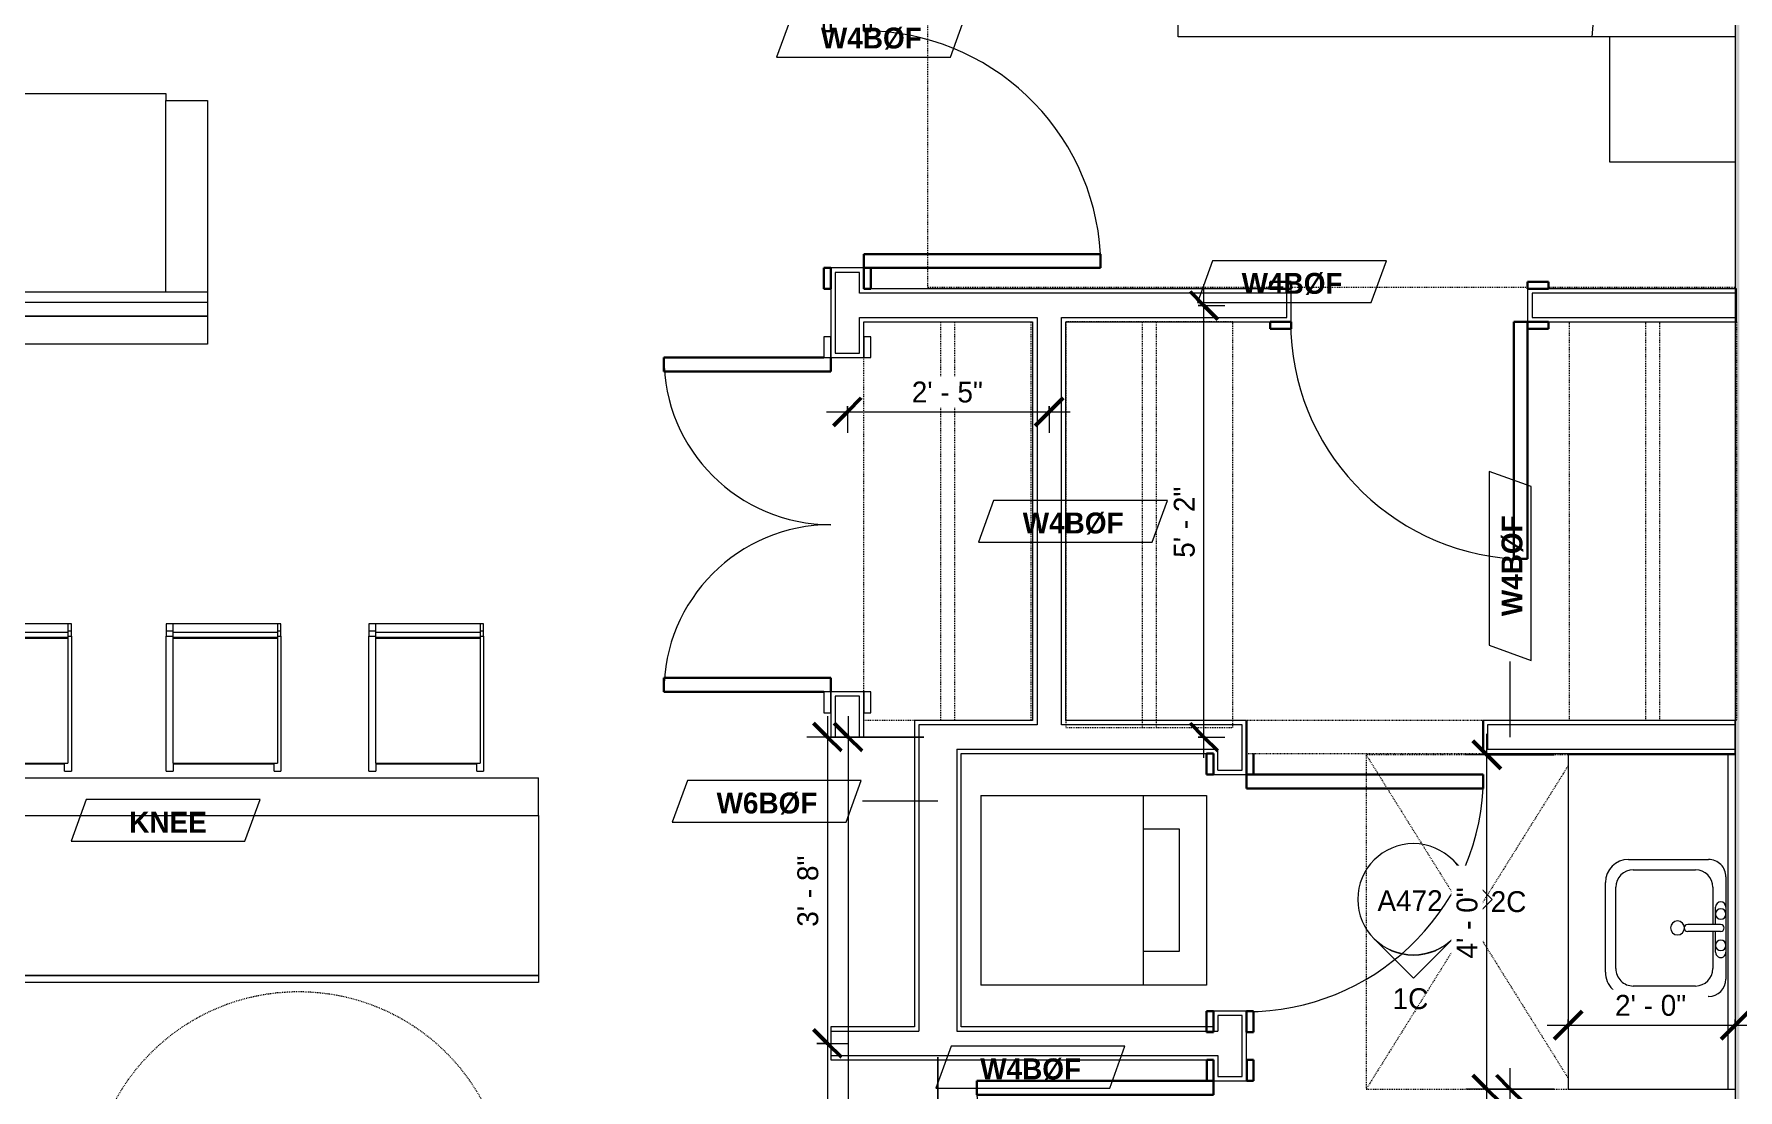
# Model space of a CAD drawing. Header units: inches. Extents: x -4010 to -1814, y 9846 to 12241.
# Drawn here: x -3165.2 to -2920.4, y 10536.9 to 10688.5 of the extents above; entities that cross this region are included whole.
import ezdxf

# ---------------------------------------------------------------- set-up
doc = ezdxf.new("R2010")
doc.units = ezdxf.units.IN
doc.header["$MEASUREMENT"] = 0
doc.linetypes.add('Dash', pattern=[0.25, 0.125, -0.125])
doc.linetypes.add('Overhead', pattern=[0.15625, 0.09375, -0.0625])
for name, color, linetype, lineweight in [('0-1', 7, 'Continuous', 5), ('A-ANNO-DIMS', 211, 'Continuous', 9), ('A-ANNO-DIMS-32', 211, 'Continuous', 9), ('A-DETL-GENF-3', 92, 'Overhead', 9), ('A-DETL-MEDM', 33, 'Continuous', 30), ('A-DOOR-3', 31, 'Continuous', 9), ('A-DOOR-4', 31, 'Continuous', 30), ('A-DOOR-FRAM-3', 31, 'Continuous', 30), ('A-GENM', 5, 'Continuous', 9), ('A-GENM-HDLN', 13, 'Dash', 9), ('A-WALL', 113, 'Continuous', 18), ('A-WALL-3', 113, 'Continuous', 9), ('A-WALL-IDEN', 211, 'Continuous', 9), ('G-ANNO-SYMB-3', 111, 'Continuous', 9), ('I-FURN', 30, 'Continuous', 9), ('I-FURN-HDLN', 30, 'Dash', 9), ('I-WALL-2', 241, 'Continuous', 5), ('I-WALL-3', 7, 'Continuous', 9), ('P-SANR-FIXT', 6, 'Continuous', 9), ('Q-CASE', 31, 'Continuous', 9), ('Q-CASE-HDLN', 31, 'Dash', 9)]:
    doc.layers.add(name, color=color, linetype=linetype, lineweight=lineweight)
doc.styles.add('Century Gothic', font='ufonts.com_century-gothic.ttf', dxfattribs={"height": 3})
doc.styles.add('Century Gothic_B_1', font='GOTHICB.TTF', dxfattribs={"height": 3})
doc.dimstyles.new('OD_1__HACK_2', dxfattribs={"dimscale": 12, "dimtxt": 3.132505, "dimasz": 0.333333, "dimexe": 0.25, "dimexo": 0.166667, "dimgap": 0.041667, "dimtad": 1, "dimdec": 4, "dimrnd": 0.0625, "dimzin": 3, "dimdsep": 46, "dimlunit": 4, "dimtxsty": 'Century Gothic', "dimblk1": 'OBLIQUE', "dimblk2": 'OBLIQUE', "dimsah": 1, "dimcen": 0.09, "dimdle": 0.25, "dimazin": 0, "dimtfac": 1, "dimtdec": 4, "dimtix": 1, "dimtmove": 0, "dimatfit": 3, "dimfxl": 1, "dimtvp": 1, "dimtfill": 1, "dimfrac": 2, "dimtolj": 1, "dimtzin": 0, "dimarcsym": 2})
doc.dimstyles.new('OD_1__HACK_2_1', dxfattribs={"dimscale": 12, "dimtxt": 3.132505, "dimasz": 0.333333, "dimexe": 0.25, "dimexo": 0.166667, "dimgap": 0.041667, "dimtad": 1, "dimdec": 4, "dimrnd": 0.0625, "dimzin": 3, "dimdsep": 46, "dimlunit": 4, "dimtxsty": 'Century Gothic', "dimblk1": 'OBLIQUE', "dimblk2": 'OBLIQUE', "dimsah": 1, "dimcen": 0.09, "dimdle": 0.25, "dimazin": 0, "dimtfac": 1, "dimtdec": 4, "dimtix": 1, "dimtmove": 0, "dimatfit": 3, "dimfxl": 1, "dimtvp": 1, "dimtfill": 1, "dimfrac": 2, "dimtolj": 1, "dimtzin": 0, "dimarcsym": 2})

# ---------------------------------------------------------------- blocks, each defined once
blk = doc.blocks.new('CTR - 1st Phase - Common Walls_rvt-1-UNIT PLANS - 1ST FLOOR')
at = {"layer": 'I-WALL-2'}
blk.add_hatch(color=256, dxfattribs=at).paths.add_polyline_path([(-2920.14, 10457.54), (-2920.14, 10813.49), (-2920.76, 10813.49), (-2920.76, 10457.54)], flags=0)
at = {"layer": 'I-WALL-3'}
blk.add_line((-2920.76, 10813.49), (-2920.76, 10498.69), dxfattribs=at)
blk = doc.blocks.new('Couch-Both_Arms-Generic - 2-1523460-UNIT PLANS - 1ST FLOOR')
at = {"layer": 'I-FURN'}
for p, q in [((-24, 17.5), (-18, 17.5)), ((-24, -10), (-24, 17.5)), ((-18, 18.5), (18, 18.5)), ((-18, 17.5), (-18, 18.5)), ((-18, 17.5), (-18, -10)), ((18, 18.5), (18, 17.5)), ((18, 17.5), (24, 17.5)), ((18, -10), (18, 17.5)), ((24, 17.5), (24, -10)), ((-24, -10), (24, -10)), ((-24, -13.5), (-24, -10)), ((-24, -11.5), (24, -11.5)), ((24, -10), (24, -13.5)), ((-24, -13.5), (24, -13.5)), ((-24, -17.5), (-24, -13.5)), ((24, -13.5), (-24, -13.5)), ((24, -13.5), (24, -17.5)), ((24, -17.5), (-24, -17.5))]:
    blk.add_line(p, q, dxfattribs=at)
blk = doc.blocks.new('Bar_Stool_6722_1_ - Bar_Stool_6722_1_-V105-UNIT PLANS - 1ST FLOOR')
at = {"layer": 'I-FURN'}
for p, q in [((1, 0), (0, 0)), ((0, 0), (0, -0.98)), ((1, -1.24), (1, 0)), ((16, 0), (1, 0)), ((16, 0), (16, -1.24)), ((0, -0.98), (1, -0.98)), ((0, -0.98), (0, -1.78)), ((0, -1.78), (1, -1.78)), ((0, -17.72), (0, -1.78)), ((1, -1.91), (1, -1.24)), ((16, -1.24), (1, -1.24)), ((1, -1.91), (16, -1.91)), ((1, -2.03), (1, -1.91)), ((1, -17.63), (1, -2.03)), ((1, -2.03), (16, -2.03)), ((16.5, 0), (16, 0)), ((16, -0.98), (16.5, -0.98)), ((16, -1.24), (16, -1.91)), ((16, -1.78), (16.5, -1.78)), ((16, -1.91), (16, -2.03)), ((16, -2.03), (16, -17.63)), ((16.5, -0.98), (16.5, 0)), ((16.5, -1.78), (16.5, -0.98)), ((16.5, -1.78), (16.5, -17.72)), ((0, -19.21), (0, -17.72)), ((0, -21.13), (0, -19.21)), ((1, -19.89), (1, -17.63)), ((16, -17.63), (16, -19.89)), ((16.5, -17.72), (16.5, -19.21)), ((16.5, -19.21), (16.5, -21.13)), ((0, -21.13), (1, -21.13)), ((1, -19.99), (1, -19.89)), ((1, -19.99), (1, -20.06)), ((1, -20), (16, -20)), ((1, -20.06), (1, -20.14)), ((15.5, -20.14), (1, -20.14)), ((1, -20.14), (1, -21.13)), ((15.5, -20.06), (15.5, -19.99)), ((15.5, -20.14), (15.5, -20.06)), ((15.5, -21.13), (15.5, -20.14)), ((15.5, -21.13), (16.5, -21.13)), ((16, -19.89), (16, -19.99))]:
    blk.add_line(p, q, dxfattribs=at)
blk = doc.blocks.new('OD_CW_Base Cabinet - OD_CW_Base Cabinet-3870047-UNIT PLANS - 1ST FLOOR')
at = {"layer": 'Q-CASE'}
for p, q in [((0.74, -24), (0.74, 0)), ((0.74, 0), (107.93, 0)), ((0.74, -1), (0.74, 0)), ((0.74, 0), (107.93, 0)), ((107.93, -1), (0.74, -1)), ((0.74, -24), (0.74, -1)), ((0.74, -1), (107.93, -1)), ((107.93, -24), (0.74, -24)), ((107.93, -24), (0.74, -24))]:
    blk.add_line(p, q, dxfattribs=at)
blk = doc.blocks.new('SWING - SINGLE - FLUSH - 2-10 x 6-8 - PRIVACY-3199407-UNIT PLANS - 1ST FLOOR')
at = {"layer": 'A-DOOR-3'}
blk.add_arc((17, 2.37), 34.07, 93.3657, 180, dxfattribs=at)
at = {"layer": 'A-DOOR-4'}
for p, q in [((15, 2.37), (15, 36.38)), ((17, 36.38), (15, 36.38)), ((17, 2.37), (17, 36.38)), ((17, 2.37), (15, 2.37))]:
    blk.add_line(p, q, dxfattribs=at)
at = {"layer": 'A-DOOR-FRAM-3'}
for p, q in [((-17, 3.37), (-20, 3.37)), ((-20, 3.37), (-20, 2.37)), ((-17, 2.37), (-17, 3.37)), ((20, 3.37), (17, 3.37)), ((17, 3.37), (17, 2.37)), ((20, 2.37), (20, 3.37)), ((-20, 2.37), (-17, 2.37)), ((17, 2.37), (20, 2.37)), ((-17, -2.38), (-20, -2.38)), ((-20, -2.38), (-20, -3.38)), ((-17, -3.38), (-17, -2.38)), ((20, -2.38), (17, -2.38)), ((17, -2.38), (17, -3.38)), ((20, -3.38), (20, -2.38)), ((-20, -3.38), (-17, -3.38)), ((17, -3.38), (20, -3.38))]:
    blk.add_line(p, q, dxfattribs=at)
blk = doc.blocks.new('OD_CW_Closet - OD_CW_Closet-3889090-UNIT PLANS - 1ST FLOOR')
at = {"layer": 'Q-CASE-HDLN'}
for p, q in [((0.74, -24), (0.74, 0)), ((0.74, 0), (57.99, 0)), ((57.99, 0), (57.99, -24)), ((0.74, -11), (57.99, -11)), ((0.74, -13), (57.99, -13)), ((57.99, -24), (0.74, -24))]:
    blk.add_line(p, q, dxfattribs=at)
blk = doc.blocks.new('SWING - SINGLE - FLUSH - 2-10 x 6-8 - PRIVACY-3199405-UNIT PLANS - 1ST FLOOR')
at = {"layer": 'A-DOOR-3'}
blk.add_arc((17, -2.37), 34.07, 180, 266.6343, dxfattribs=at)
at = {"layer": 'A-DOOR-4'}
for p, q in [((15, -2.37), (15, -36.38)), ((17, -2.37), (15, -2.37)), ((17, -2.37), (17, -36.38)), ((17, -36.38), (15, -36.38))]:
    blk.add_line(p, q, dxfattribs=at)
at = {"layer": 'A-DOOR-FRAM-3'}
for p, q in [((-20, 2.38), (-20, 3.38)), ((-20, 3.38), (-17, 3.38)), ((-17, 3.38), (-17, 2.38)), ((17, 2.38), (17, 3.38)), ((17, 3.38), (20, 3.38)), ((20, 3.38), (20, 2.38)), ((-17, 2.38), (-20, 2.38)), ((20, 2.38), (17, 2.38)), ((-20, -2.37), (-17, -2.37)), ((-20, -3.37), (-20, -2.37)), ((-17, -2.37), (-17, -3.37)), ((17, -2.37), (20, -2.37)), ((17, -3.37), (17, -2.37)), ((20, -2.37), (20, -3.37)), ((-17, -3.37), (-20, -3.37)), ((20, -3.37), (17, -3.37))]:
    blk.add_line(p, q, dxfattribs=at)
blk = doc.blocks.new('Stacked Washer and Dryer - 26_x25_ - Private-3627842-UNIT PLANS - 1ST FLOOR')
at = {"layer": 'P-SANR-FIXT'}
for p, q in [((0, 13.625), (32.4375, 13.625)), ((0, 13.625), (0, -13.625)), ((23.34375, -13.625), (23.34375, 13.625)), ((32.4375, 13.625), (32.4375, -13.625)), ((28.53125, 8.75), (23.34375, 8.75)), ((28.53125, -8.75), (28.53125, 8.75)), ((23.34375, -8.75), (28.53125, -8.75)), ((32.4375, -13.625), (0, -13.625))]:
    blk.add_line(p, q, dxfattribs=at)
blk = doc.blocks.new('Door-Opening - 34_ x 80_-3928388-UNIT PLANS - 1ST FLOOR')
at = {"layer": 'A-DETL-GENF-3'}
for p, q in [((16.68, 2.38), (-17.32, 2.38)), ((-17.32, -2.37), (16.68, -2.37))]:
    blk.add_line(p, q, dxfattribs=at)
at = {"layer": 'A-DETL-MEDM'}
for p, q in [((-17.32, 2.38), (-17.32, -2.37)), ((16.68, -2.37), (16.68, 2.38))]:
    blk.add_line(p, q, dxfattribs=at)
blk = doc.blocks.new('M_Sink Vanity-Square - 500 x 440mm-1372835-UNIT PLANS - 1ST FLOOR')
at = {"layer": 'P-SANR-FIXT'}
for p, q in [((-5.72, 10.23), (7.14, 10.23)), ((-5.22, 8.73), (6.46, 8.73)), ((-9.22, -4.59), (-9.22, 6.73)), ((-7.72, -2.72), (-7.72, 6.23)), ((8.96, 6.23), (8.96, -2.72)), ((10.46, 6.91), (10.46, -4.59)), ((0.12, -6.33), (0.12, -1.59)), ((1.12, -6.33), (1.12, -1.59)), ((7.96, -7.09), (-6.72, -7.09)), ((0.12, -5.22), (-5.22, -5.22)), ((-2.88, -5.59), (0.12, -5.59)), ((3.62, -7.09), (-2.88, -7.09)), ((6.46, -5.22), (1.12, -5.22)), ((1.12, -5.59), (3.62, -5.59))]:
    blk.add_line(p, q, dxfattribs=at)
for centre, radius, start, end in [((-5.72, 6.73), 3.5, 90, 180), ((7.14, 6.91), 3.32, 360, 90), ((-5.22, 6.23), 2.5, 90, 180), ((6.46, 6.23), 2.5, 360, 90), ((0.62, -0.13), 1, 360, 180), ((0.62, -0.13), 1, 180, 0), ((0.62, -1.59), 0.5, 360, 180), ((-6.72, -4.59), 2.5, 180, 270), ((-5.22, -2.72), 2.5, 180, 270), ((6.46, -2.72), 2.5, 270, 360), ((7.96, -4.59), 2.5, 270, 0), ((-2.88, -6.34), 0.75, 90, 270), ((-1.88, -6.34), 0.75, 360, 180), ((-1.88, -6.34), 0.75, 180, 0), ((0.62, -6.33), 0.5, 180, 0), ((2.62, -6.34), 0.75, 0, 180), ((2.62, -6.34), 0.75, 180, 0), ((3.62, -6.34), 0.75, 270, 90)]:
    blk.add_arc(centre, radius, start, end, dxfattribs=at)
blk = doc.blocks.new('Bath Vanity - Bath Vanity 48_-3150017-UNIT PLANS - 1ST FLOOR')
at = {"layer": 'Q-CASE'}
for p, q in [((24.74, 24), (-23.26, 24)), ((-23.26, 24), (-23.26, 1)), ((24.74, 1), (24.74, 24))]:
    blk.add_line(p, q, dxfattribs=at)
blk = doc.blocks.new('ADA Clearances - 30_x48_-V106-UNIT PLANS - 1ST FLOOR')
at = {"layer": 'A-GENM-HDLN'}
for p, q in [((-14, -22.41), (15, 24)), ((15, 24), (-14, 24)), ((15, -24), (-14, 22.41)), ((15, -24), (15, 24)), ((-14, -24), (15, -24))]:
    blk.add_line(p, q, dxfattribs=at)
blk = doc.blocks.new('BATHROOM MIRROR - BATHROOM MIRROR 48_-3123886-UNIT PLANS - 1ST FLOOR')
at = {"layer": 'Q-CASE'}
for p, q in [((-23.26, -23), (24.74, -23)), ((-23.26, -23), (-23.26, -24)), ((24.74, -24), (-23.26, -24)), ((24.74, -24), (24.74, -23))]:
    blk.add_line(p, q, dxfattribs=at)
blk = doc.blocks.new('SWING - SINGLE - FLUSH - 2-10 x 6-8 - PASSAGE-3928390-UNIT PLANS - 1ST FLOOR')
at = {"layer": 'A-DOOR-3'}
blk.add_arc((17, -2.37), 34.07, 180, 266.6343, dxfattribs=at)
at = {"layer": 'A-DOOR-4'}
for p, q in [((15, -2.37), (15, -36.38)), ((17, -2.37), (15, -2.37)), ((17, -2.37), (17, -36.38)), ((17, -36.38), (15, -36.38))]:
    blk.add_line(p, q, dxfattribs=at)
at = {"layer": 'A-DOOR-FRAM-3'}
for p, q in [((-20, 2.38), (-20, 3.38)), ((-20, 3.38), (-17, 3.38)), ((-17, 3.38), (-17, 2.38)), ((17, 2.38), (17, 3.38)), ((17, 3.38), (20, 3.38)), ((20, 3.38), (20, 2.38)), ((-17, 2.38), (-20, 2.38)), ((20, 2.38), (17, 2.38)), ((-20, -2.37), (-17, -2.37)), ((-20, -3.37), (-20, -2.37)), ((-17, -2.37), (-17, -3.37)), ((17, -2.37), (20, -2.37)), ((17, -3.37), (17, -2.37)), ((-17, -3.37), (-20, -3.37)), ((20, -3.37), (17, -3.37))]:
    blk.add_line(p, q, dxfattribs=at)
blk = doc.blocks.new('Bed-Standard - King 78_ x 80_-V107-UNIT PLANS - 1ST FLOOR')
at = {"layer": 'I-FURN'}
for p, q in [((-28.31, 41.8), (49.69, 41.8)), ((-28.31, -38.2), (-28.31, 41.8)), ((49.69, 41.8), (49.69, -38.2)), ((49.69, -24.2), (-28.31, -17.63)), ((-25.31, -24.2), (46.69, -24.2)), ((-25.31, -36.2), (-25.31, -24.2)), ((46.69, -36.2), (46.69, -24.2)), ((-25.31, -36.2), (46.69, -36.2))]:
    blk.add_line(p, q, dxfattribs=at)
at = {"layer": 'I-FURN-HDLN'}
for p, q in [((-64.31, 77.8), (67.69, 77.8)), ((-64.31, 28.6), (-64.31, 77.8)), ((72.44, 77.8), (73.69, 77.8)), ((73.69, 77.8), (73.69, 72.61)), ((73.69, 64.11), (73.69, 29.73)), ((67.69, 62.92), (67.69, 30.92)), ((-64.31, -8.4), (-64.31, 25.6)), ((67.69, 24.98), (67.69, -38.2)), ((73.69, 24.98), (73.69, -38.2)), ((-64.31, -38.2), (-64.31, -11.4))]:
    blk.add_line(p, q, dxfattribs=at)
blk = doc.blocks.new('Table-Night Stand - 18_ x 18_ x 24_-V95-UNIT PLANS - 1ST FLOOR')
at = {"layer": 'I-FURN'}
for p, q in [((0.15, 0), (18.15, 0)), ((0.15, -18), (0.15, 0))]:
    blk.add_line(p, q, dxfattribs=at)
blk = doc.blocks.new('OD_CW_Closet - OD_CW_Closet-3801223-UNIT PLANS - 1ST FLOOR')
at = {"layer": 'Q-CASE-HDLN'}
for p, q in [((58.99, 24), (0.74, 24)), ((0.74, 24), (0.74, 0)), ((58.99, 0), (58.99, 24)), ((0.74, 13), (58.99, 13)), ((0.74, 11), (58.99, 11)), ((0.74, 0), (58.99, 0))]:
    blk.add_line(p, q, dxfattribs=at)
blk = doc.blocks.new('SWING - DOUBLE - FLUSH - 4-0 x 6-8 - DUMMY-3840120-UNIT PLANS - 1ST FLOOR')
at = {"layer": 'A-DOOR-3'}
for p, q in [((-24, 3.375), (-27, 3.375)), ((-27, 3.375), (-27, 2.375)), ((-24, 2.375), (-24, 3.375)), ((27, 3.375), (24, 3.375)), ((24, 3.375), (24, 2.375)), ((27, 2.375), (27, 3.375)), ((-27, 2.375), (-24, 2.375)), ((24, 2.375), (27, 2.375)), ((-24, -2.375), (-27, -2.375)), ((-27, -2.375), (-27, -3.375)), ((-24, -3.375), (-24, -2.375)), ((27, -2.375), (24, -2.375)), ((24, -2.375), (24, -3.375)), ((27, -3.375), (27, -2.375)), ((-27, -3.375), (-24, -3.375)), ((24, -3.375), (27, -3.375))]:
    blk.add_line(p, q, dxfattribs=at)
for centre, start, end in [((-24, 2.375), 360, 90), ((24, 2.375), 90, 180)]:
    blk.add_arc(centre, 24, start, end, dxfattribs=at)
at = {"layer": 'A-DOOR-4'}
for p, q in [((-24, 3.375), (-24, 26.375)), ((-24, 26.375), (-22, 26.375)), ((-22, 26.375), (-22, 2.375)), ((24, 26.375), (22, 26.375)), ((22, 26.375), (22, 2.375)), ((24, 3.375), (24, 26.375)), ((-22, 2.375), (-24, 2.375)), ((22, 2.375), (24, 2.375))]:
    blk.add_line(p, q, dxfattribs=at)
blk = doc.blocks.new('ADA Clearances - 5ft Circle-3255450-UNIT PLANS - 1ST FLOOR')
at = {"layer": 'A-GENM-HDLN'}
blk.add_circle((0, 0), 30, dxfattribs=at)
blk = doc.blocks.new('Elevation - Filled Arrow-152140-UNIT PLANS - 1ST FLOOR')
at = {"layer": 'G-ANNO-SYMB-3'}
for start, end in [(360, 180), (180, 360)]:
    blk.add_arc((0, 0), 0.25, start, end, dxfattribs=at)
blk = doc.blocks.new('Elevation - Filled Arrow-151867-UNIT PLANS - 1ST FLOOR')
at = {"layer": 'G-ANNO-SYMB-3'}
for p, q in [((0, 0.3536), (-0.1768, 0.1768)), ((0.1768, 0.1768), (0, 0.3536))]:
    blk.add_line(p, q, dxfattribs=at)
blk.add_arc((0, 0), 0.25, 45, 135, dxfattribs=at)
blk = doc.blocks.new('DIMBLOCK79-UNIT PLANS - 1ST FLOOR')
at = {"layer": 'A-ANNO-DIMS-32', "lineweight": 50}
for p, q in [((-2997.08, 10649.54), (-2999.08, 10651.54)), ((-2997.08, 10649.54), (-2995.08, 10647.54)), ((-2997.08, 10587.54), (-2999.08, 10589.54)), ((-2997.08, 10587.54), (-2995.08, 10585.54))]:
    blk.add_line(p, q, dxfattribs=at)
at = {"layer": 'A-ANNO-DIMS-32'}
for p, q in [((-2997.08, 10584.54), (-2997.08, 10652.54)), ((-2997.91, 10649.54), (-2994.08, 10649.54)), ((-2997.08, 10649.54), (-2997.91, 10649.54)), ((-2997.91, 10587.54), (-2994.08, 10587.54)), ((-2997.08, 10587.54), (-2997.91, 10587.54))]:
    blk.add_line(p, q, dxfattribs=at)
at = {"layer": 'A-ANNO-DIMS-32', "color": 0, "insert": (-3001.42, 10613.29), "char_height": 3, "width": 12.5897, "attachment_point": 1, "rotation": 90, "line_spacing_factor": 0.984502, "style": 'Century Gothic', "bg_fill": 3, "box_fill_scale": 1.25, "bg_fill_color": 256, "bg_fill_true_color": 13158600, "bg_fill_transparency": 0}
blk.add_mtext('5\' - 2"', dxfattribs=at)
blk = doc.blocks.new('_Oblique')
at = {"color": 0, "linetype": 'ByBlock', "lineweight": -2}
blk.add_line((-0.5, -0.5), (0.5, 0.5), dxfattribs=at)
blk = doc.blocks.new('DIMBLOCK86-UNIT PLANS - 1ST FLOOR')
at = {"layer": 'A-ANNO-DIMS-32', "lineweight": 50}
for p, q in [((-3048.21, 10587.54), (-3050.21, 10589.54)), ((-3048.21, 10587.54), (-3046.21, 10585.54)), ((-3048.21, 10457.54), (-3050.21, 10459.54)), ((-3048.21, 10457.54), (-3046.21, 10455.54))]:
    blk.add_line(p, q, dxfattribs=at)
at = {"layer": 'A-ANNO-DIMS-32'}
for p, q in [((-3048.21, 10590.54), (-3048.21, 10454.54)), ((-3037.32, 10587.54), (-3051.21, 10587.54)), ((-3048.21, 10587.54), (-3037.32, 10587.54)), ((-3043.07, 10457.54), (-3051.21, 10457.54)), ((-3048.21, 10457.54), (-3043.07, 10457.54))]:
    blk.add_line(p, q, dxfattribs=at)
at = {"layer": 'A-ANNO-DIMS-32', "color": 0, "insert": (-3052.55, 10514.96), "char_height": 3, "width": 18.1984, "attachment_point": 1, "rotation": 90, "line_spacing_factor": 0.984502, "style": 'Century Gothic', "bg_fill": 3, "box_fill_scale": 1.25, "bg_fill_color": 256, "bg_fill_true_color": 13158600, "bg_fill_transparency": 0}
blk.add_mtext('10\' - 10"', dxfattribs=at)
blk = doc.blocks.new('DIMBLOCK87-UNIT PLANS - 1ST FLOOR')
at = {"layer": 'A-ANNO-DIMS-32', "lineweight": 50}
for p, q in [((-3051.17, 10587.54), (-3053.17, 10589.54)), ((-3051.17, 10587.54), (-3049.17, 10585.54)), ((-3051.17, 10543.54), (-3053.17, 10545.54)), ((-3051.17, 10543.54), (-3049.17, 10541.54))]:
    blk.add_line(p, q, dxfattribs=at)
at = {"layer": 'A-ANNO-DIMS-32'}
for p, q in [((-3051.17, 10590.54), (-3051.17, 10543.54)), ((-3037.32, 10587.54), (-3054.17, 10587.54)), ((-3051.17, 10587.54), (-3037.32, 10587.54)), ((-3052.7, 10543.54), (-3048.17, 10543.54)), ((-3051.17, 10543.54), (-3052.7, 10543.54))]:
    blk.add_line(p, q, dxfattribs=at)
at = {"layer": 'A-ANNO-DIMS-32', "color": 0, "insert": (-3055.51, 10560.29), "char_height": 3, "width": 12.5897, "attachment_point": 1, "rotation": 90, "line_spacing_factor": 0.984502, "style": 'Century Gothic', "bg_fill": 3, "box_fill_scale": 1.25, "bg_fill_color": 256, "bg_fill_true_color": 13158600, "bg_fill_transparency": 0}
blk.add_mtext('3\' - 8"', dxfattribs=at)
blk = doc.blocks.new('DIMBLOCK88-UNIT PLANS - 1ST FLOOR')
at = {"layer": 'A-ANNO-DIMS-32', "lineweight": 50}
for p, q in [((-3051.17, 10543.54), (-3053.17, 10545.54)), ((-3051.17, 10543.54), (-3049.17, 10541.54)), ((-3051.17, 10490.54), (-3053.17, 10492.54)), ((-3051.17, 10490.54), (-3049.17, 10488.54))]:
    blk.add_line(p, q, dxfattribs=at)
at = {"layer": 'A-ANNO-DIMS-32'}
for p, q in [((-3052.7, 10543.54), (-3048.17, 10543.54)), ((-3051.17, 10543.54), (-3052.7, 10543.54)), ((-3051.17, 10543.54), (-3051.17, 10490.54)), ((-3041.82, 10490.54), (-3054.17, 10490.54)), ((-3051.17, 10490.54), (-3041.82, 10490.54))]:
    blk.add_line(p, q, dxfattribs=at)
at = {"layer": 'A-ANNO-DIMS-32', "color": 0, "insert": (-3055.51, 10511.79), "char_height": 3, "width": 12.5897, "attachment_point": 1, "rotation": 90, "line_spacing_factor": 0.984502, "style": 'Century Gothic', "bg_fill": 3, "box_fill_scale": 1.25, "bg_fill_color": 256, "bg_fill_true_color": 13158600, "bg_fill_transparency": 0}
blk.add_mtext('4\' - 5"', dxfattribs=at)
blk = doc.blocks.new('DIMBLOCK90-UNIT PLANS - 1ST FLOOR')
at = {"layer": 'A-ANNO-DIMS-32'}
for p, q in [((-3035.32, 10541.54), (-3035.32, 10522.09)), ((-3035.32, 10525.09), (-3035.32, 10541.54)), ((-2993.32, 10524.26), (-2993.32, 10528.09)), ((-2990.32, 10525.09), (-3038.32, 10525.09)), ((-2993.32, 10525.09), (-2993.32, 10524.26))]:
    blk.add_line(p, q, dxfattribs=at)
at = {"layer": 'A-ANNO-DIMS-32', "lineweight": 50}
for p, q in [((-3035.32, 10525.09), (-3033.32, 10527.09)), ((-2993.32, 10525.09), (-2991.32, 10527.09)), ((-3035.32, 10525.09), (-3037.32, 10523.09)), ((-2993.32, 10525.09), (-2995.32, 10523.09))]:
    blk.add_line(p, q, dxfattribs=at)
at = {"layer": 'A-ANNO-DIMS-32', "color": 0, "insert": (-3019.57, 10529.43), "char_height": 3, "width": 12.5897, "attachment_point": 1, "line_spacing_factor": 0.984502, "style": 'Century Gothic', "bg_fill": 3, "box_fill_scale": 1.25, "bg_fill_color": 256, "bg_fill_true_color": 13158600, "bg_fill_transparency": 0}
blk.add_mtext('3\' - 6"', dxfattribs=at)
blk = doc.blocks.new('DIMBLOCK108-UNIT PLANS - 1ST FLOOR')
at = {"layer": 'A-ANNO-DIMS-32', "lineweight": 50}
for p, q in [((-3048.32, 10634.25), (-3046.32, 10636.25)), ((-3019.32, 10634.25), (-3017.32, 10636.25)), ((-3048.32, 10634.25), (-3050.32, 10632.25)), ((-3019.32, 10634.25), (-3021.32, 10632.25))]:
    blk.add_line(p, q, dxfattribs=at)
at = {"layer": 'A-ANNO-DIMS-32'}
for p, q in [((-3051.32, 10634.25), (-3016.32, 10634.25)), ((-3048.32, 10635.08), (-3048.32, 10631.25)), ((-3048.32, 10634.25), (-3048.32, 10635.08)), ((-3019.32, 10635.08), (-3019.32, 10631.25)), ((-3019.32, 10634.25), (-3019.32, 10635.08))]:
    blk.add_line(p, q, dxfattribs=at)
at = {"layer": 'A-ANNO-DIMS-32', "color": 0, "insert": (-3039.07, 10638.6), "char_height": 3, "width": 12.5897, "attachment_point": 1, "line_spacing_factor": 0.984502, "style": 'Century Gothic', "bg_fill": 3, "box_fill_scale": 1.25, "bg_fill_color": 256, "bg_fill_true_color": 13158600, "bg_fill_transparency": 0}
blk.add_mtext('2\' - 5"', dxfattribs=at)
blk = doc.blocks.new('DIMBLOCK246-UNIT PLANS - 1ST FLOOR')
at = {"layer": 'A-ANNO-DIMS-32', "lineweight": 50}
for p, q in [((-2956.44, 10584.98), (-2958.44, 10586.98)), ((-2956.44, 10584.98), (-2954.44, 10582.98)), ((-2956.44, 10536.98), (-2958.44, 10538.98)), ((-2956.44, 10536.98), (-2954.44, 10534.98))]:
    blk.add_line(p, q, dxfattribs=at)
at = {"layer": 'A-ANNO-DIMS-32'}
for p, q in [((-2956.44, 10533.98), (-2956.44, 10587.98)), ((-2946.76, 10584.98), (-2959.44, 10584.98)), ((-2956.44, 10584.98), (-2946.76, 10584.98)), ((-2946.76, 10536.98), (-2959.44, 10536.98)), ((-2956.44, 10536.98), (-2946.76, 10536.98))]:
    blk.add_line(p, q, dxfattribs=at)
at = {"layer": 'A-ANNO-DIMS-32', "color": 0, "insert": (-2960.79, 10555.73), "char_height": 3, "width": 12.5897, "attachment_point": 1, "rotation": 90, "line_spacing_factor": 0.984502, "style": 'Century Gothic', "bg_fill": 3, "box_fill_scale": 1.25, "bg_fill_color": 256, "bg_fill_true_color": 13158600, "bg_fill_transparency": 0}
blk.add_mtext('4\' - 0"', dxfattribs=at)
blk = doc.blocks.new('DIMBLOCK247-UNIT PLANS - 1ST FLOOR')
at = {"layer": 'A-ANNO-DIMS-32', "lineweight": 50}
for p, q in [((-2944.76, 10546.15), (-2942.76, 10548.15)), ((-2920.76, 10546.15), (-2918.76, 10548.15)), ((-2944.76, 10546.15), (-2946.76, 10544.15)), ((-2920.76, 10546.15), (-2922.76, 10544.15))]:
    blk.add_line(p, q, dxfattribs=at)
at = {"layer": 'A-ANNO-DIMS-32'}
for p, q in [((-2947.76, 10546.15), (-2917.76, 10546.15)), ((-2944.76, 10546.98), (-2944.76, 10543.15)), ((-2944.76, 10546.15), (-2944.76, 10546.98)), ((-2920.76, 10546.98), (-2920.76, 10543.15)), ((-2920.76, 10546.15), (-2920.76, 10546.98))]:
    blk.add_line(p, q, dxfattribs=at)
at = {"layer": 'A-ANNO-DIMS-32', "color": 0, "insert": (-2938.01, 10550.5), "char_height": 3, "width": 12.5897, "attachment_point": 1, "line_spacing_factor": 0.984502, "style": 'Century Gothic', "bg_fill": 3, "box_fill_scale": 1.25, "bg_fill_color": 256, "bg_fill_true_color": 13158600, "bg_fill_transparency": 0}
blk.add_mtext('2\' - 0"', dxfattribs=at)
blk = doc.blocks.new('DIMBLOCK349-UNIT PLANS - 1ST FLOOR')
at = {"layer": 'A-ANNO-DIMS-32', "lineweight": 50}
for p, q in [((-2953.07, 10536.98), (-2955.07, 10538.98)), ((-2953.07, 10536.98), (-2951.07, 10534.98)), ((-2953.07, 10503.44), (-2955.07, 10505.44)), ((-2953.07, 10503.44), (-2951.07, 10501.44))]:
    blk.add_line(p, q, dxfattribs=at)
at = {"layer": 'A-ANNO-DIMS-32'}
for p, q in [((-2953.07, 10500.44), (-2953.07, 10539.98)), ((-2946.77, 10536.98), (-2956.07, 10536.98)), ((-2953.07, 10536.98), (-2946.77, 10536.98)), ((-2953.9, 10503.44), (-2950.07, 10503.44)), ((-2953.07, 10503.44), (-2953.9, 10503.44))]:
    blk.add_line(p, q, dxfattribs=at)
at = {"layer": 'A-ANNO-DIMS-32', "color": 0, "insert": (-2957.42, 10512.7), "char_height": 3, "width": 18.0194, "attachment_point": 1, "rotation": 90, "line_spacing_factor": 0.984502, "style": 'Century Gothic', "bg_fill": 3, "box_fill_scale": 1.25, "bg_fill_color": 256, "bg_fill_true_color": 13158600, "bg_fill_transparency": 0}
blk.add_mtext('33" MIN', dxfattribs=at)
blk = doc.blocks.new('Wall Tag - Arch Wall-3956453-UNIT PLANS - 1ST FLOOR')
at = {"layer": 'A-WALL-IDEN'}
for p, q in [((-0.3561, 0.0937), (-0.4244, -0.0937)), ((0.4244, 0.0937), (-0.3561, 0.0937)), ((0.3561, -0.0937), (0.4244, 0.0937)), ((-0.4244, -0.0937), (0.3561, -0.0937))]:
    blk.add_line(p, q, dxfattribs=at)

msp = doc.modelspace()

# ---------------------------------------------------------------- linework, layer by layer
at = {"layer": 'A-WALL'}
for p, q in [((-3046.57374, 10654.2894), (-3050.07374, 10654.2894)), ((-3050.07374, 10654.2894), (-3050.07374, 10642.6644)), ((-3046.57374, 10651.2894), (-3046.57374, 10654.2894)), ((-2985.19415, 10651.2894), (-3046.57374, 10651.2894)), ((-2985.19415, 10647.7894), (-2985.19415, 10651.2894)), ((-2920.57374, 10651.2894), (-2949.94415, 10651.2894)), ((-2949.94415, 10651.2894), (-2949.94415, 10647.7894)), ((-3046.57374, 10642.6644), (-3046.57374, 10647.7894)), ((-3046.57374, 10647.7894), (-3021.07374, 10647.7894)), ((-3021.07374, 10647.7894), (-3021.07374, 10589.2894)), ((-3017.57374, 10647.7894), (-2985.19415, 10647.7894)), ((-3017.57374, 10589.2894), (-3017.57374, 10647.7894)), ((-2949.94415, 10647.7894), (-2920.57374, 10647.7894)), ((-3050.07374, 10642.6644), (-3046.57374, 10642.6644)), ((-3046.57374, 10593.4144), (-3050.07374, 10593.4144)), ((-3050.07374, 10593.4144), (-3050.07374, 10587.5394)), ((-3046.57374, 10587.5394), (-3046.57374, 10593.4144)), ((-3021.07374, 10589.2894), (-3038.07374, 10589.2894)), ((-3038.07374, 10589.2894), (-3038.07374, 10545.2894)), ((-2991.57374, 10589.2894), (-3017.57374, 10589.2894)), ((-2991.57374, 10582.7894), (-2991.57374, 10589.2894)), ((-2920.76124, 10589.2894), (-2956.32374, 10589.2894)), ((-2956.32374, 10589.2894), (-2956.32374, 10585.7894)), ((-3032.57374, 10585.7894), (-2995.07374, 10585.7894)), ((-3032.57374, 10585.7894), (-3032.57374, 10545.2894)), ((-2995.07374, 10582.7894), (-2995.07374, 10585.7894)), ((-2956.32374, 10585.7894), (-2920.76124, 10585.7894)), ((-2995.07374, 10582.7894), (-2991.57374, 10582.7894)), ((-2991.57374, 10547.5394), (-2995.07374, 10547.5394)), ((-2995.07374, 10547.5394), (-2995.07374, 10545.2894)), ((-2991.57374, 10538.7894), (-2991.57374, 10547.5394)), ((-3050.69874, 10545.2894), (-3038.07374, 10545.2894)), ((-3032.57374, 10545.2894), (-2995.07374, 10545.2894)), ((-3050.69874, 10541.7894), (-2995.07374, 10541.7894)), ((-2995.07374, 10541.7894), (-2995.07374, 10538.7894)), ((-2995.07374, 10538.7894), (-2991.57374, 10538.7894))]:
    msp.add_line(p, q, dxfattribs=at)
at = {"layer": 'A-WALL-3'}
for p, q in [((-3050.69874, 10654.9144), (-3050.69874, 10642.0394)), ((-3045.94874, 10654.9144), (-3050.69874, 10654.9144)), ((-3045.94874, 10651.9144), (-3045.94874, 10654.9144)), ((-2984.56915, 10651.9144), (-3045.94874, 10651.9144)), ((-2984.56915, 10647.1644), (-2984.56915, 10651.9144)), ((-2920.57374, 10651.9144), (-2950.56915, 10651.9144)), ((-2950.56915, 10651.9144), (-2950.56915, 10647.1644)), ((-2920.57374, 10647.1644), (-2920.57374, 10651.9144)), ((-3045.94874, 10642.0394), (-3045.94874, 10647.1644)), ((-3045.94874, 10647.1644), (-3021.69874, 10647.1644)), ((-3021.69874, 10647.1644), (-3021.69874, 10589.9144)), ((-3016.94874, 10647.1644), (-2984.56915, 10647.1644)), ((-3016.94874, 10589.9144), (-3016.94874, 10647.1644)), ((-2950.56915, 10647.1644), (-2920.57374, 10647.1644)), ((-3050.69874, 10642.0394), (-3045.94874, 10642.0394)), ((-3050.69874, 10594.0394), (-3050.69874, 10587.5394)), ((-3045.94874, 10594.0394), (-3050.69874, 10594.0394)), ((-3045.94874, 10587.5394), (-3045.94874, 10594.0394)), ((-3021.69874, 10589.9144), (-3038.69874, 10589.9144)), ((-3038.69874, 10589.9144), (-3038.69874, 10545.9144)), ((-2990.94874, 10589.9144), (-3016.94874, 10589.9144)), ((-2920.76124, 10589.9144), (-2956.94874, 10589.9144)), ((-2920.76124, 10585.1644), (-2920.76124, 10589.9144)), ((-3050.69874, 10587.5394), (-3045.94874, 10587.5394)), ((-3031.94874, 10585.1644), (-2995.69874, 10585.1644)), ((-3031.94874, 10545.9144), (-3031.94874, 10585.1644)), ((-2995.69874, 10585.1644), (-2995.69874, 10582.1644)), ((-2990.94874, 10582.1644), (-2990.94874, 10585.1644)), ((-2956.94874, 10585.1644), (-2920.76124, 10585.1644)), ((-2995.69874, 10582.1644), (-2990.94874, 10582.1644)), ((-3199.88624, 10581.6644), (-3092.69874, 10581.6644)), ((-3092.69874, 10576.2894), (-3092.69874, 10581.6644)), ((-2990.94874, 10548.1644), (-2995.69874, 10548.1644)), ((-2995.69874, 10548.1644), (-2995.69874, 10545.9144)), ((-2990.94874, 10538.1644), (-2990.94874, 10548.1644)), ((-3038.69874, 10545.9144), (-3050.69874, 10545.9144)), ((-3050.69874, 10545.9144), (-3050.69874, 10541.1644)), ((-2995.69874, 10545.9144), (-3031.94874, 10545.9144)), ((-3050.69874, 10541.1644), (-2995.69874, 10541.1644)), ((-2995.69874, 10541.1644), (-2995.69874, 10538.1644)), ((-2995.69874, 10538.1644), (-2990.94874, 10538.1644))]:
    msp.add_line(p, q, dxfattribs=at)

# ---------------------------------------------------------------- block references
at = {"layer": '0-1'}
msp.add_blockref('CTR - 1st Phase - Common Walls_rvt-1-UNIT PLANS - 1ST FLOOR', (0, 0), dxfattribs=at)
at = {"layer": 'A-DOOR-3'}
for name, p, rotation in [('SWING - SINGLE - FLUSH - 2-10 x 6-8 - PRIVACY-3199407-UNIT PLANS - 1ST FLOOR', (-3048.32374, 10671.9144), 270.000000000048), ('SWING - DOUBLE - FLUSH - 4-0 x 6-8 - DUMMY-3840120-UNIT PLANS - 1ST FLOOR', (-3048.32374, 10618.0394), 90.00000000004805), ('Door-Opening - 34_ x 80_-3928388-UNIT PLANS - 1ST FLOOR', (-2974.27112, 10587.5394), 180), ('SWING - SINGLE - FLUSH - 2-10 x 6-8 - PASSAGE-3928390-UNIT PLANS - 1ST FLOOR', (-2993.32374, 10565.1644), 89.99999999998666), ('SWING - SINGLE - FLUSH - 2-10 x 6-8 - PRIVACY-3199407-UNIT PLANS - 1ST FLOOR', (-2993.32374, 10521.1644), 89.99999999998666)]:
    msp.add_blockref(name, p, dxfattribs=dict(at, rotation=rotation))
msp.add_blockref('SWING - SINGLE - FLUSH - 2-10 x 6-8 - PRIVACY-3199405-UNIT PLANS - 1ST FLOOR', (-2967.56915, 10649.5394), dxfattribs=at)
at = {"layer": 'A-GENM', "rotation": 180}
for name, p in [('ADA Clearances - 30_x48_-V106-UNIT PLANS - 1ST FLOOR', (-2958.76583, 10560.9769)), ('ADA Clearances - 5ft Circle-3255450-UNIT PLANS - 1ST FLOOR', (-3127.17374, 10520.9769))]:
    msp.add_blockref(name, p, dxfattribs=at)
at = {"layer": 'A-WALL-IDEN', "xscale": 31.99999999999999, "yscale": 31.99999999999999, "zscale": 31.99999999999999}
for p in [(-3044.90572, 10688.2019), (-3146.29249, 10575.55888)]:
    msp.add_blockref('Wall Tag - Arch Wall-3956453-UNIT PLANS - 1ST FLOOR', p, dxfattribs=at)
at = {"layer": 'A-WALL-IDEN', "xscale": 31.99999999999999, "yscale": 31.99999999999999, "zscale": 31.99999999999999, "rotation": 89.99999999999991}
msp.add_blockref('Wall Tag - Arch Wall-3956453-UNIT PLANS - 1ST FLOOR', (-2953.07775, 10612.11426), dxfattribs=at)
at = {"layer": 'G-ANNO-SYMB-3', "xscale": 31.99999999999999, "yscale": 31.99999999999999, "zscale": 31.99999999999999}
msp.add_blockref('Elevation - Filled Arrow-152140-UNIT PLANS - 1ST FLOOR', (-2966.97938, 10564.22398), dxfattribs=at)
at = {"layer": 'G-ANNO-SYMB-3', "extrusion": (0, 0, -1), "xscale": 31.99999999999999, "yscale": 31.99999999999999, "zscale": 31.99999999999999}
for rotation in [90.00000000000038, 180]:
    msp.add_blockref('Elevation - Filled Arrow-151867-UNIT PLANS - 1ST FLOOR', (2966.97938, 10564.22398), dxfattribs=dict(at, rotation=rotation))
at = {"layer": 'I-FURN', "rotation": 90.00000000002855}
for name, p in [('Bed-Standard - King 78_ x 80_-V107-UNIT PLANS - 1ST FLOOR', (-2958.96615, 10716.42587)), ('Table-Night Stand - 18_ x 18_ x 24_-V95-UNIT PLANS - 1ST FLOOR', (-2938.76124, 10669.9674))]:
    msp.add_blockref(name, p, dxfattribs=at)
at = {"layer": 'I-FURN'}
for name, p in [('Couch-Both_Arms-Generic - 2-1523460-UNIT PLANS - 1ST FLOOR', (-3164.24874, 10661.49243)), ('Bar_Stool_6722_1_ - Bar_Stool_6722_1_-V105-UNIT PLANS - 1ST FLOOR', (-3176.33008, 10603.7894)), ('Bar_Stool_6722_1_ - Bar_Stool_6722_1_-V105-UNIT PLANS - 1ST FLOOR', (-3146.20876, 10603.7894)), ('Bar_Stool_6722_1_ - Bar_Stool_6722_1_-V105-UNIT PLANS - 1ST FLOOR', (-3117.08745, 10603.7894))]:
    msp.add_blockref(name, p, dxfattribs=at)
at = {"layer": 'P-SANR-FIXT'}
msp.add_blockref('Stacked Washer and Dryer - 26_x25_ - Private-3627842-UNIT PLANS - 1ST FLOOR', (-3029.13624, 10565.5394), dxfattribs=at)
at = {"layer": 'P-SANR-FIXT', "rotation": 90.00000000012666}
msp.add_blockref('M_Sink Vanity-Square - 500 x 440mm-1372835-UNIT PLANS - 1ST FLOOR', (-2929.16498, 10559.49741), dxfattribs=at)
at = {"layer": 'Q-CASE'}
for name, p, rotation in [('OD_CW_Closet - OD_CW_Closet-3889090-UNIT PLANS - 1ST FLOOR', (-3021.94874, 10647.9021), 269.9999999999781), ('OD_CW_Closet - OD_CW_Closet-3801223-UNIT PLANS - 1ST FLOOR', (-3016.94874, 10647.9021), 270.0000000000219), ('OD_CW_Closet - OD_CW_Closet-3889090-UNIT PLANS - 1ST FLOOR', (-2944.57374, 10589.17669), 89.99999999997992), ('Bath Vanity - Bath Vanity 48_-3150017-UNIT PLANS - 1ST FLOOR', (-2920.76124, 10560.23919), 90.00000000011175), ('BATHROOM MIRROR - BATHROOM MIRROR 48_-3123886-UNIT PLANS - 1ST FLOOR', (-2944.76583, 10560.23919), 90.00000000018632), ('OD_CW_Base Cabinet - OD_CW_Base Cabinet-3870047-UNIT PLANS - 1ST FLOOR', (-3091.96103, 10552.2894), 180)]:
    msp.add_blockref(name, p, dxfattribs=dict(at, rotation=rotation))

# ---------------------------------------------------------------- texts
at = {"layer": 'A-WALL-IDEN', "char_height": 3, "attachment_point": 1, "style": 'Century Gothic_B_1'}
for s, insert, width in [('W4BØF', (-3052.12164, 10689.44943), 17.372), ('W4BØF', (-2991.66466, 10654.20495), 17.372), ('W4BØF', (-3023.12164, 10619.78693), 17.372), ('KNEE', (-3151.51156, 10576.80641), 12.524)]:
    msp.add_mtext(s, dxfattribs=dict(at, insert=insert, width=width))
at = {"layer": 'A-WALL-IDEN', "insert": (-2954.32529, 10604.89834), "char_height": 3, "width": 17.372, "attachment_point": 1, "rotation": 90, "style": 'Century Gothic_B_1'}
msp.add_mtext('W4BØF', dxfattribs=at)
at = {"layer": 'G-ANNO-SYMB-3', "char_height": 3, "attachment_point": 1, "style": 'Century Gothic'}
for s, insert, width in [('A472', (-2972.15532, 10565.53041), 12.221), ('2C', (-2955.87991, 10565.39599), 6.969), ('1C', (-2969.97325, 10551.45732), 6.969)]:
    msp.add_mtext(s, dxfattribs=dict(at, insert=insert, width=width))

# ---------------------------------------------------------------- next in the draw order: dimensions: what is measured, and where the dimension line sits
at = {"layer": 'A-ANNO-DIMS'}
for base, p1, p2, override, picture, middle in [((-2997.0768, 10649.5394), (-2999.90523, 10587.5394), (-2999.90523, 10649.5394), {"dimpost": '<>', "dimfxl": 62}, 'DIMBLOCK79-UNIT PLANS - 1ST FLOOR', (-2999.15226, 10618.5394)), ((-3048.20533, 10457.5394), (-3035.32374, 10587.5394), (-3041.07374, 10457.5394), {"dimpost": '<>', "dimfxl": 130.127101}, 'DIMBLOCK86-UNIT PLANS - 1ST FLOOR', (-3050.28079, 10522.5394)), ((-2956.4398, 10584.9769), (-2944.76124, 10536.9769), (-2944.76124, 10584.9769), {"dimpost": '<>', "dimfxl": 48}, 'DIMBLOCK246-UNIT PLANS - 1ST FLOOR', (-2958.51526, 10560.9769))]:
    dim = msp.add_linear_dim(base=base, p1=p1, p2=p2, angle=90, dimstyle='OD_1__HACK_2', override=override, dxfattribs=at)
    dim.commit()
    dim.dimension.update_dxf_attribs({"geometry": picture, "text_midpoint": middle})
dim = msp.add_linear_dim(base=(-3019.32374, 10634.25198), p1=(-3048.32374, 10637.08041), p2=(-3019.32374, 10637.08041), dimstyle='OD_1__HACK_2', override={"dimpost": '<>', "dimfxl": 29}, dxfattribs=at)
dim.commit()
dim.dimension.update_dxf_attribs({"geometry": 'DIMBLOCK108-UNIT PLANS - 1ST FLOOR', "text_midpoint": (-3033.82374, 10636.32744)})

# ---------------------------------------------------------------- next in the draw order: linework, layer by layer
at = {"layer": 'A-WALL-IDEN'}
msp.add_line((-2953.07775, 10587.5394), (-2953.07775, 10598.38255), dxfattribs=at)

# ---------------------------------------------------------------- next in the draw order: block references
at = {"layer": 'A-WALL-IDEN', "xscale": 31.99999999999999, "yscale": 31.99999999999999, "zscale": 31.99999999999999}
for p in [(-2984.44874, 10652.95741), (-3015.90572, 10618.5394)]:
    msp.add_blockref('Wall Tag - Arch Wall-3956453-UNIT PLANS - 1ST FLOOR', p, dxfattribs=at)

# ---------------------------------------------------------------- next in the draw order: dimensions: what is measured, and where the dimension line sits
at = {"layer": 'A-ANNO-DIMS'}
for base, p1, p2, angle, override, picture, middle in [((-3051.16855, 10543.5394), (-3035.32374, 10587.5394), (-3050.69874, 10543.5394), 90, {"dimpost": '<>', "dimfxl": 46.608911}, 'DIMBLOCK87-UNIT PLANS - 1ST FLOOR', (-3053.24401, 10565.5394)), ((-2920.76124, 10546.15335), (-2944.76124, 10548.98178), (-2920.76124, 10548.98178), 0, {"dimpost": '<>', "dimfxl": 24}, 'DIMBLOCK247-UNIT PLANS - 1ST FLOOR', (-2932.76124, 10548.22881))]:
    dim = msp.add_linear_dim(base=base, p1=p1, p2=p2, angle=angle, dimstyle='OD_1__HACK_2', override=override, dxfattribs=at)
    dim.commit()
    dim.dimension.update_dxf_attribs({"geometry": picture, "text_midpoint": middle})
dim = msp.add_linear_dim(base=(-2953.07479, 10536.9769), p1=(-2955.90322, 10503.43831), p2=(-2944.76583, 10536.9769), angle=90, text='33" MIN', dimstyle='OD_1__HACK_2_1', override={"dimpost": '<>', "dimfxl": 35.339475}, dxfattribs=at)
dim.commit()
dim.dimension.update_dxf_attribs({"geometry": 'DIMBLOCK349-UNIT PLANS - 1ST FLOOR', "text_midpoint": (-2955.15025, 10520.2076)})

# ---------------------------------------------------------------- next in the draw order: linework, layer by layer
at = {"layer": 'A-WALL-IDEN'}
msp.add_line((-3035.32374, 10578.31618), (-3046.16689, 10578.31618), dxfattribs=at)

# ---------------------------------------------------------------- next in the draw order: block references
at = {"layer": 'A-WALL-IDEN', "xscale": 31.99999999999999, "yscale": 31.99999999999999, "zscale": 31.99999999999999}
msp.add_blockref('Wall Tag - Arch Wall-3956453-UNIT PLANS - 1ST FLOOR', (-3059.8986, 10578.31618), dxfattribs=at)

# ---------------------------------------------------------------- next in the draw order: texts
at = {"layer": 'A-WALL-IDEN', "insert": (-3067.11452, 10579.56371), "char_height": 3, "width": 17.372, "attachment_point": 1, "style": 'Century Gothic_B_1'}
msp.add_mtext('W6BØF', dxfattribs=at)

# ---------------------------------------------------------------- next in the draw order: dimensions: what is measured, and where the dimension line sits
at = {"layer": 'A-ANNO-DIMS'}
dim = msp.add_linear_dim(base=(-3051.16855, 10490.5394), p1=(-3050.69874, 10543.5394), p2=(-3039.82374, 10490.5394), angle=90, dimstyle='OD_1__HACK_2', override={"dimpost": '<>', "dimfxl": 54.104211}, dxfattribs=at)
dim.commit()
dim.dimension.update_dxf_attribs({"geometry": 'DIMBLOCK88-UNIT PLANS - 1ST FLOOR', "text_midpoint": (-3053.24401, 10517.0394)})
dim = msp.add_linear_dim(base=(-3035.32374, 10525.08792), p1=(-2993.32374, 10522.2595), p2=(-3035.32374, 10543.5394), dimstyle='OD_1__HACK_2', override={"dimpost": '<>', "dimfxl": 47.083268}, dxfattribs=at)
dim.commit()
dim.dimension.update_dxf_attribs({"geometry": 'DIMBLOCK90-UNIT PLANS - 1ST FLOOR', "text_midpoint": (-3014.32374, 10527.16338)})

# ---------------------------------------------------------------- next in the draw order: block references
at = {"layer": 'A-WALL-IDEN', "xscale": 31.99999999999999, "yscale": 31.99999999999999, "zscale": 31.99999999999999}
msp.add_blockref('Wall Tag - Arch Wall-3956453-UNIT PLANS - 1ST FLOOR', (-3022.01124, 10540.12138), dxfattribs=at)

# ---------------------------------------------------------------- next in the draw order: texts
at = {"layer": 'A-WALL-IDEN', "insert": (-3029.22716, 10541.36891), "char_height": 3, "width": 17.372, "attachment_point": 1, "style": 'Century Gothic_B_1'}
msp.add_mtext('W4BØF', dxfattribs=at)

doc.saveas('drawing.dxf')
